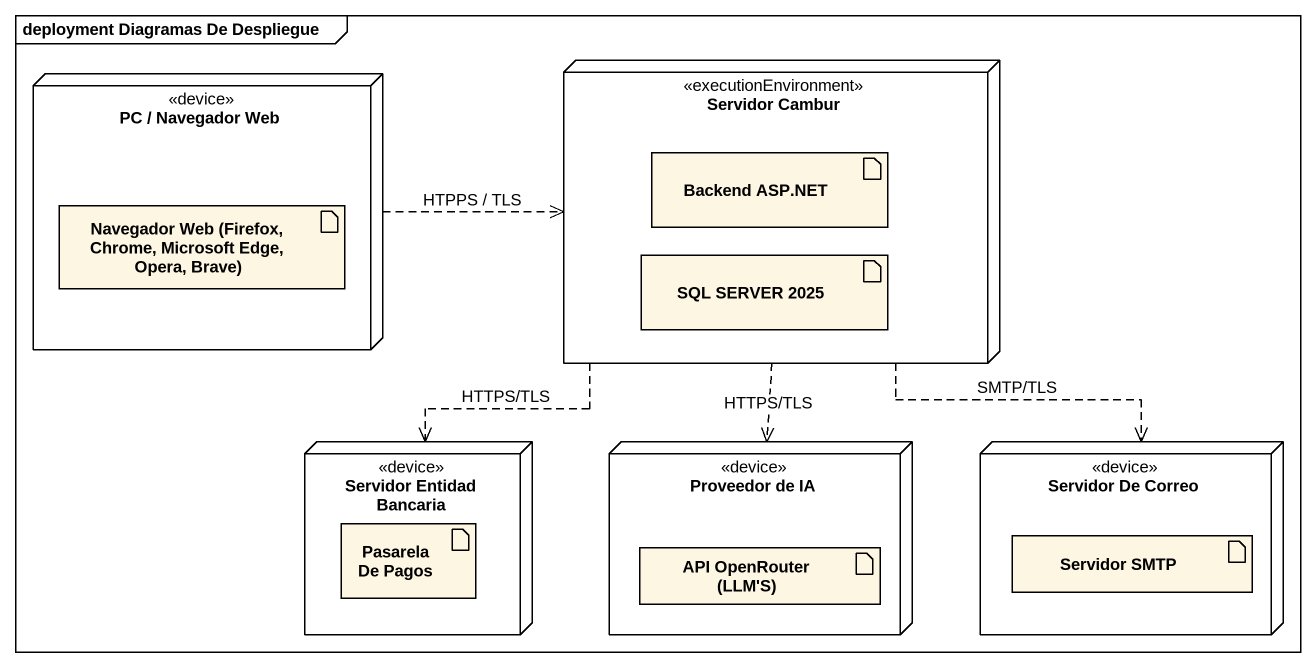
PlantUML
@startuml
mainframe deployment Diagramas De Despliegue
node "PC / Navegador Web" as PC_Navegador_Web <<device>> {
  artifact "Navegador Web (Firefox, Chrome, Microsoft Edge, Opera, Brave)" as Navegador_Web_Firefox
}
node "Servidor Cambur" as Servidor_Cambur <<executionEnvironment>> {
  artifact "Backend ASP.NET" as Backend_ASP_NET
  artifact "SQL SERVER 2025" as SQL_SERVER_2025
}
node "Servidor Entidad Bancaria" as Servidor_Entidad_Bancaria <<device>> {
  artifact "Pasarela De Pagos" as Pasarela_De_Pagos
}
node "Proveedor de IA" as Proveedor_de_IA <<device>> {
  artifact "API OpenRouter (LLM'S)" as API_OpenRouter_LLM_S
}
node "Servidor De Correo" as Servidor_De_Correo <<device>> {
  artifact "Servidor SMTP" as Servidor_SMTP
}
PC_Navegador_Web .right.> Servidor_Cambur : HTPPS / TLS
Servidor_Cambur ..> Servidor_Entidad_Bancaria : HTTPS/TLS
Servidor_Cambur ..> Proveedor_de_IA : HTTPS/TLS
Servidor_Cambur ..> Servidor_De_Correo : SMTP/TLS
@enduml
